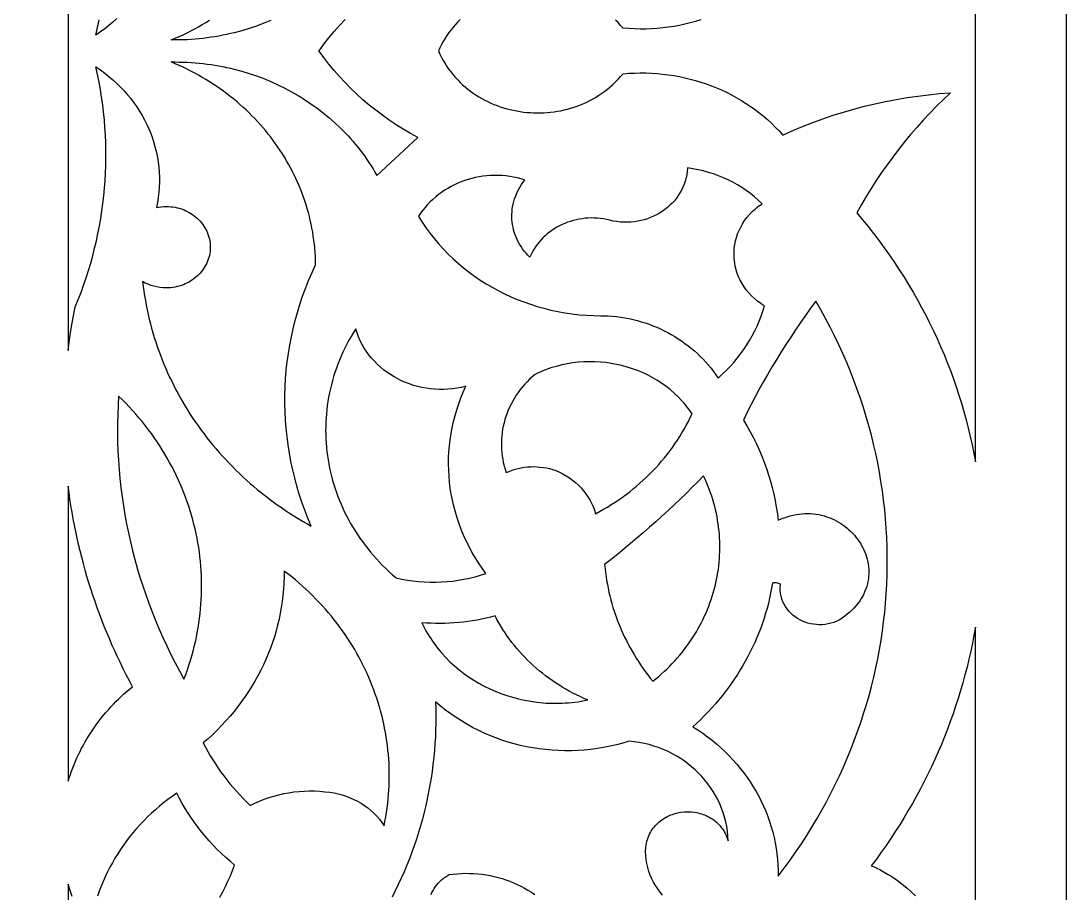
# Model space of a CAD drawing. Extents: x -1429 to -724, y 80 to 630.
# Drawn here: x -841.9 to -784.3, y 200.6 to 248.7 of the extents above; entities that cross this region are included whole.
import ezdxf

# ---------------------------------------------------------------- set-up
doc = ezdxf.new("R2010")
doc.units = 0
doc.layers.add('LAYER_1', color=18, linetype='CONTINUOUS')

msp = doc.modelspace()

# ---------------------------------------------------------------- linework, layer by layer
at = {"layer": 'LAYER_1'}
for points in [[(-784.299, 144.673), (-1369.299, 144.673), (-1369.299, 569.673), (-994.512, 569.673), (-784.299, 409.912)], [(-805.181, 240.385), (-805.207, 240.203), (-805.244, 240.024), (-805.292, 239.849), (-805.349, 239.679), (-805.417, 239.514), (-805.494, 239.354), (-805.581, 239.199), (-805.676, 239.05), (-805.779, 238.906), (-805.891, 238.768), (-806.01, 238.637), (-806.137, 238.512), (-806.271, 238.393), (-806.411, 238.282), (-806.558, 238.178), (-806.71, 238.081), (-806.868, 237.992), (-807.032, 237.911), (-807.199, 237.838), (-807.372, 237.774), (-807.548, 237.718), (-807.728, 237.671), (-807.912, 237.634), (-808.098, 237.606), (-808.287, 237.587), (-808.478, 237.579), (-808.671, 237.58), (-808.866, 237.592), (-809.062, 237.615), (-809.258, 237.648), (-809.455, 237.693), (-809.625, 237.732), (-809.796, 237.764), (-809.967, 237.788), (-810.138, 237.804), (-810.308, 237.813), (-810.477, 237.814), (-810.646, 237.809), (-810.813, 237.796), (-810.979, 237.776), (-811.143, 237.75), (-811.305, 237.716), (-811.466, 237.676), (-811.623, 237.629), (-811.778, 237.576), (-811.931, 237.517), (-812.08, 237.451), (-812.226, 237.38), (-812.368, 237.302), (-812.507, 237.219), (-812.641, 237.129), (-812.771, 237.034), (-812.897, 236.934), (-813.018, 236.828), (-813.134, 236.717), (-813.245, 236.6), (-813.35, 236.479), (-813.449, 236.352), (-813.543, 236.221), (-813.63, 236.084), (-813.711, 235.944), (-813.785, 235.798), (-813.852, 235.648), (-813.963, 235.759), (-814.067, 235.874), (-814.165, 235.992), (-814.256, 236.113), (-814.341, 236.237), (-814.419, 236.363), (-814.491, 236.492), (-814.556, 236.624), (-814.615, 236.757), (-814.667, 236.893), (-814.712, 237.03), (-814.751, 237.168), (-814.783, 237.308), (-814.809, 237.448), (-814.828, 237.59), (-814.84, 237.731), (-814.846, 237.874), (-814.845, 238.016), (-814.837, 238.159), (-814.823, 238.301), (-814.802, 238.442), (-814.774, 238.583), (-814.74, 238.723), (-814.698, 238.862), (-814.65, 239), (-814.595, 239.136), (-814.533, 239.27), (-814.465, 239.402), (-814.39, 239.532), (-814.307, 239.66), (-814.218, 239.785), (-814.123, 239.907), (-814.332, 239.969), (-814.542, 240.022), (-814.753, 240.066), (-814.965, 240.102), (-815.177, 240.129), (-815.388, 240.147), (-815.6, 240.156), (-815.811, 240.157), (-816.021, 240.15), (-816.23, 240.135), (-816.438, 240.111), (-816.644, 240.079), (-816.848, 240.04), (-817.05, 239.992), (-817.249, 239.937), (-817.446, 239.874), (-817.639, 239.803), (-817.83, 239.725), (-818.016, 239.64), (-818.199, 239.547), (-818.378, 239.447), (-818.552, 239.34), (-818.721, 239.226), (-818.885, 239.105), (-819.045, 238.977), (-819.198, 238.842), (-819.346, 238.701), (-819.488, 238.553), (-819.623, 238.399), (-819.752, 238.239), (-819.874, 238.072), (-819.988, 237.899), (-819.786, 237.576), (-819.573, 237.262), (-819.349, 236.956), (-819.114, 236.658), (-818.87, 236.369), (-818.615, 236.089), (-818.352, 235.818), (-818.078, 235.557), (-817.796, 235.304), (-817.506, 235.061), (-817.207, 234.827), (-816.9, 234.604), (-816.585, 234.39), (-816.263, 234.187), (-815.934, 233.993), (-815.598, 233.81), (-815.255, 233.638), (-814.907, 233.476), (-814.552, 233.326), (-814.192, 233.186), (-813.826, 233.057), (-813.456, 232.94), (-813.08, 232.835), (-812.701, 232.741), (-812.317, 232.659), (-811.93, 232.589), (-811.539, 232.531), (-811.144, 232.485), (-810.747, 232.452), (-810.348, 232.432), (-809.946, 232.424), (-809.542, 232.43), (-809.308, 232.41), (-809.075, 232.384), (-808.844, 232.352), (-808.615, 232.314), (-808.388, 232.269), (-808.163, 232.218), (-807.941, 232.161), (-807.72, 232.099), (-807.502, 232.03), (-807.287, 231.955), (-807.075, 231.875), (-806.865, 231.789), (-806.658, 231.698), (-806.455, 231.6), (-806.254, 231.498), (-806.058, 231.39), (-805.864, 231.277), (-805.675, 231.158), (-805.489, 231.035), (-805.307, 230.906), (-805.129, 230.772), (-804.955, 230.634), (-804.786, 230.49), (-804.621, 230.342), (-804.461, 230.189), (-804.305, 230.032), (-804.154, 229.869), (-804.008, 229.703), (-803.867, 229.532), (-803.732, 229.356), (-803.602, 229.177), (-803.477, 228.993), (-803.249, 229.198), (-803.029, 229.411), (-802.818, 229.63), (-802.616, 229.855), (-802.422, 230.087), (-802.238, 230.324), (-802.063, 230.567), (-801.897, 230.816), (-801.74, 231.069), (-801.593, 231.328), (-801.456, 231.591), (-801.329, 231.859), (-801.212, 232.131), (-801.106, 232.407), (-801.009, 232.687), (-800.924, 232.97), (-801.024, 233.033), (-801.122, 233.097), (-801.307, 233.234), (-801.481, 233.378), (-801.642, 233.53), (-801.79, 233.689), (-801.926, 233.855), (-802.05, 234.027), (-802.161, 234.204), (-802.26, 234.387), (-802.346, 234.573), (-802.42, 234.763), (-802.481, 234.956), (-802.53, 235.152), (-802.566, 235.35), (-802.589, 235.549), (-802.6, 235.749), (-802.599, 235.95), (-802.585, 236.15), (-802.558, 236.349), (-802.518, 236.546), (-802.466, 236.742), (-802.401, 236.935), (-802.324, 237.124), (-802.234, 237.31), (-802.131, 237.492), (-802.016, 237.668), (-801.887, 237.84), (-801.746, 238.005), (-801.593, 238.163), (-801.426, 238.314), (-801.338, 238.387), (-801.247, 238.457), (-801.153, 238.526), (-801.055, 238.592), (-801.262, 238.79), (-801.477, 238.979), (-801.701, 239.159), (-801.932, 239.329), (-802.17, 239.489), (-802.415, 239.64), (-802.667, 239.781), (-802.925, 239.912), (-803.188, 240.032), (-803.458, 240.142), (-803.732, 240.241), (-804.011, 240.33), (-804.294, 240.407), (-804.582, 240.474), (-804.873, 240.528), (-805.167, 240.572)], [(-798.379, 232.836), (-798.661, 232.445), (-798.939, 232.051), (-799.211, 231.653), (-799.479, 231.253), (-799.741, 230.85), (-799.998, 230.445), (-800.25, 230.036), (-800.497, 229.625), (-800.739, 229.212), (-800.975, 228.795), (-801.207, 228.376), (-801.433, 227.955), (-801.653, 227.531), (-801.869, 227.105), (-802.079, 226.676), (-801.887, 226.356), (-801.705, 226.031), (-801.532, 225.703), (-801.369, 225.37), (-801.215, 225.034), (-801.071, 224.695), (-800.937, 224.352), (-800.812, 224.007), (-800.697, 223.658), (-800.591, 223.307), (-800.496, 222.954), (-800.41, 222.598), (-800.335, 222.239), (-800.27, 221.879), (-800.214, 221.517), (-800.169, 221.154), (-800.002, 221.228), (-799.835, 221.293), (-799.669, 221.35), (-799.504, 221.398), (-799.34, 221.439), (-799.177, 221.471), (-799.015, 221.496), (-798.855, 221.513), (-798.697, 221.522), (-798.54, 221.525), (-798.385, 221.52), (-798.232, 221.508), (-798.081, 221.49), (-797.932, 221.465), (-797.786, 221.434), (-797.642, 221.397), (-797.501, 221.353), (-797.362, 221.304), (-797.227, 221.25), (-797.095, 221.19), (-796.966, 221.124), (-796.84, 221.054), (-796.717, 220.979), (-796.599, 220.899), (-796.484, 220.815), (-796.373, 220.726), (-796.265, 220.633), (-796.163, 220.537), (-796.064, 220.436), (-795.97, 220.332), (-795.88, 220.225), (-795.795, 220.114), (-795.715, 220.001), (-795.639, 219.884), (-795.569, 219.765), (-795.504, 219.643), (-795.445, 219.519), (-795.391, 219.393), (-795.342, 219.265), (-795.299, 219.136), (-795.263, 219.004), (-795.232, 218.872), (-795.207, 218.738), (-795.189, 218.603), (-795.177, 218.468), (-795.172, 218.331), (-795.173, 218.195), (-795.182, 218.058), (-795.197, 217.921), (-795.22, 217.784), (-795.249, 217.647), (-795.286, 217.511), (-795.331, 217.375), (-795.383, 217.24), (-795.443, 217.107), (-795.511, 216.974), (-795.587, 216.843), (-795.671, 216.713), (-795.764, 216.585), (-795.865, 216.46), (-795.975, 216.336), (-796.093, 216.214), (-796.22, 216.095), (-796.357, 215.979), (-796.496, 215.861), (-796.641, 215.757), (-796.79, 215.667), (-796.943, 215.591), (-797.099, 215.527), (-797.257, 215.476), (-797.418, 215.438), (-797.579, 215.411), (-797.741, 215.397), (-797.903, 215.394), (-798.064, 215.402), (-798.224, 215.421), (-798.381, 215.451), (-798.535, 215.491), (-798.685, 215.541), (-798.832, 215.601), (-798.973, 215.671), (-799.109, 215.749), (-799.238, 215.836), (-799.361, 215.932), (-799.475, 216.036), (-799.582, 216.147), (-799.679, 216.267), (-799.767, 216.393), (-799.844, 216.527), (-799.91, 216.667), (-799.965, 216.813), (-800.007, 216.966), (-800.036, 217.124), (-800.051, 217.288), (-800.052, 217.457), (-800.047, 217.544), (-800.038, 217.631), (-800.089, 217.655), (-800.142, 217.674), (-800.196, 217.689), (-800.252, 217.699), (-800.308, 217.705), (-800.365, 217.706), (-800.422, 217.702), (-800.479, 217.694), (-800.527, 217.412), (-800.582, 217.132), (-800.643, 216.853), (-800.709, 216.576), (-800.782, 216.3), (-800.861, 216.027), (-800.946, 215.755), (-801.037, 215.485), (-801.133, 215.217), (-801.236, 214.951), (-801.344, 214.687), (-801.458, 214.425), (-801.578, 214.166), (-801.703, 213.909), (-801.834, 213.654), (-801.97, 213.402), (-802.112, 213.153), (-802.259, 212.906), (-802.412, 212.662), (-802.57, 212.421), (-802.734, 212.182), (-802.903, 211.947), (-803.077, 211.715), (-803.256, 211.486), (-803.441, 211.26), (-803.63, 211.038), (-803.825, 210.819), (-804.024, 210.603), (-804.229, 210.391), (-804.439, 210.183), (-804.653, 209.978), (-804.873, 209.777), (-804.597, 209.601), (-804.329, 209.418), (-804.068, 209.228), (-803.815, 209.031), (-803.569, 208.828), (-803.33, 208.618), (-803.099, 208.402), (-802.876, 208.18), (-802.662, 207.952), (-802.455, 207.718), (-802.256, 207.479), (-802.065, 207.235), (-801.883, 206.985), (-801.71, 206.731), (-801.545, 206.472), (-801.389, 206.209), (-801.241, 205.941), (-801.103, 205.669), (-800.973, 205.393), (-800.853, 205.114), (-800.742, 204.831), (-800.64, 204.545), (-800.548, 204.255), (-800.465, 203.963), (-800.393, 203.668), (-800.33, 203.37), (-800.277, 203.07), (-800.233, 202.768), (-800.201, 202.464), (-800.178, 202.158), (-800.166, 201.85), (-800.164, 201.541), (-799.832, 201.98), (-799.509, 202.424), (-799.195, 202.872), (-798.891, 203.324), (-798.596, 203.78), (-798.311, 204.239), (-798.035, 204.702), (-797.768, 205.169), (-797.511, 205.639), (-797.263, 206.112), (-797.025, 206.588), (-796.796, 207.068), (-796.576, 207.55), (-796.366, 208.035), (-796.166, 208.523), (-795.975, 209.013), (-795.793, 209.506), (-795.621, 210.001), (-795.458, 210.498), (-795.305, 210.998), (-795.162, 211.499), (-795.028, 212.002), (-794.903, 212.507), (-794.788, 213.014), (-794.682, 213.522), (-794.586, 214.031), (-794.5, 214.542), (-794.423, 215.053), (-794.356, 215.566), (-794.298, 216.08), (-794.25, 216.594), (-794.212, 217.109), (-794.183, 217.625), (-794.163, 218.141), (-794.154, 218.657), (-794.154, 219.174), (-794.163, 219.69), (-794.183, 220.207), (-794.211, 220.723), (-794.25, 221.239), (-794.298, 221.754), (-794.356, 222.27), (-794.423, 222.784), (-794.501, 223.298), (-794.588, 223.81), (-794.684, 224.322), (-794.791, 224.833), (-794.907, 225.342), (-795.032, 225.85), (-795.168, 226.356), (-795.313, 226.861), (-795.468, 227.365), (-795.633, 227.866), (-795.807, 228.365), (-795.992, 228.863), (-796.186, 229.358), (-796.389, 229.85), (-796.603, 230.341), (-796.827, 230.828), (-797.06, 231.314), (-797.303, 231.796), (-797.556, 232.275), (-797.819, 232.752), (-798.091, 233.225)], [(-823.583, 231.501), (-823.709, 231.288), (-823.83, 231.073), (-823.945, 230.857), (-824.055, 230.639), (-824.159, 230.42), (-824.257, 230.2), (-824.351, 229.978), (-824.438, 229.755), (-824.52, 229.531), (-824.597, 229.306), (-824.669, 229.08), (-824.735, 228.854), (-824.795, 228.626), (-824.85, 228.398), (-824.9, 228.169), (-824.945, 227.939), (-824.984, 227.709), (-825.018, 227.479), (-825.046, 227.248), (-825.069, 227.017), (-825.087, 226.786), (-825.1, 226.555), (-825.107, 226.324), (-825.109, 226.093), (-825.106, 225.862), (-825.097, 225.631), (-825.084, 225.401), (-825.065, 225.171), (-825.041, 224.941), (-825.011, 224.713), (-824.977, 224.484), (-824.938, 224.257), (-824.893, 224.03), (-824.843, 223.804), (-824.788, 223.579), (-824.728, 223.355), (-824.663, 223.132), (-824.593, 222.91), (-824.517, 222.69), (-824.437, 222.471), (-824.352, 222.253), (-824.261, 222.037), (-824.166, 221.823), (-824.066, 221.61), (-823.96, 221.399), (-823.85, 221.189), (-823.734, 220.982), (-823.614, 220.776), (-823.489, 220.573), (-823.359, 220.372), (-823.224, 220.173), (-823.084, 219.976), (-822.939, 219.782), (-822.789, 219.59), (-822.635, 219.4), (-822.475, 219.213), (-822.311, 219.029), (-822.142, 218.848), (-821.968, 218.669), (-821.789, 218.494), (-821.606, 218.321), (-821.418, 218.152), (-821.225, 217.986), (-820.917, 217.917), (-820.607, 217.86), (-820.296, 217.815), (-819.984, 217.78), (-819.671, 217.756), (-819.358, 217.744), (-819.044, 217.743), (-818.731, 217.753), (-818.418, 217.773), (-818.107, 217.805), (-817.797, 217.848), (-817.488, 217.902), (-817.182, 217.967), (-816.878, 218.043), (-816.576, 218.13), (-816.278, 218.228), (-816.486, 218.515), (-816.683, 218.806), (-816.869, 219.102), (-817.044, 219.402), (-817.208, 219.707), (-817.361, 220.015), (-817.503, 220.326), (-817.634, 220.641), (-817.754, 220.96), (-817.863, 221.28), (-817.96, 221.604), (-818.046, 221.93), (-818.121, 222.258), (-818.185, 222.587), (-818.238, 222.918), (-818.279, 223.251), (-818.309, 223.584), (-818.327, 223.918), (-818.335, 224.253), (-818.33, 224.588), (-818.315, 224.923), (-818.287, 225.258), (-818.249, 225.592), (-818.199, 225.926), (-818.137, 226.259), (-818.064, 226.59), (-817.979, 226.92), (-817.882, 227.248), (-817.774, 227.574), (-817.654, 227.897), (-817.522, 228.219), (-817.379, 228.537), (-817.626, 228.478), (-817.873, 228.43), (-818.12, 228.395), (-818.367, 228.372), (-818.612, 228.361), (-818.856, 228.361), (-819.099, 228.372), (-819.339, 228.394), (-819.577, 228.428), (-819.812, 228.471), (-820.044, 228.526), (-820.272, 228.59), (-820.495, 228.665), (-820.715, 228.749), (-820.929, 228.843), (-821.139, 228.946), (-821.342, 229.059), (-821.54, 229.18), (-821.731, 229.311), (-821.915, 229.45), (-822.093, 229.597), (-822.262, 229.752), (-822.424, 229.916), (-822.577, 230.087), (-822.721, 230.266), (-822.856, 230.452), (-822.981, 230.645), (-823.097, 230.845), (-823.202, 231.052), (-823.296, 231.266), (-823.38, 231.486), (-823.451, 231.712)], [(-810.879, 229.882), (-811.184, 229.859), (-811.488, 229.824), (-811.792, 229.775), (-812.094, 229.712), (-812.395, 229.637), (-812.545, 229.593), (-812.693, 229.547), (-812.842, 229.497), (-812.989, 229.443), (-813.136, 229.386), (-813.281, 229.326), (-813.426, 229.262), (-813.57, 229.194), (-813.72, 229.064), (-813.865, 228.93), (-814.003, 228.792), (-814.135, 228.65), (-814.261, 228.505), (-814.381, 228.355), (-814.495, 228.203), (-814.602, 228.047), (-814.703, 227.888), (-814.798, 227.726), (-814.886, 227.561), (-814.968, 227.394), (-815.043, 227.225), (-815.111, 227.053), (-815.173, 226.879), (-815.229, 226.704), (-815.277, 226.526), (-815.319, 226.348), (-815.354, 226.168), (-815.382, 225.986), (-815.403, 225.804), (-815.417, 225.621), (-815.425, 225.437), (-815.425, 225.253), (-815.418, 225.068), (-815.403, 224.883), (-815.382, 224.699), (-815.353, 224.514), (-815.317, 224.33), (-815.273, 224.146), (-815.222, 223.963), (-815.164, 223.781), (-815.002, 223.851), (-814.838, 223.912), (-814.671, 223.965), (-814.501, 224.01), (-814.33, 224.046), (-814.158, 224.074), (-813.984, 224.094), (-813.809, 224.106), (-813.634, 224.109), (-813.459, 224.104), (-813.285, 224.09), (-813.111, 224.068), (-812.937, 224.038), (-812.766, 223.999), (-812.596, 223.952), (-812.428, 223.896), (-812.227, 223.809), (-812.033, 223.711), (-811.846, 223.604), (-811.666, 223.488), (-811.495, 223.363), (-811.332, 223.23), (-811.177, 223.089), (-811.032, 222.94), (-810.895, 222.783), (-810.769, 222.62), (-810.652, 222.45), (-810.546, 222.274), (-810.45, 222.092), (-810.366, 221.905), (-810.293, 221.712), (-810.231, 221.515), (-810.01, 221.635), (-809.791, 221.758), (-809.576, 221.885), (-809.364, 222.017), (-809.155, 222.152), (-808.949, 222.29), (-808.747, 222.433), (-808.548, 222.579), (-808.352, 222.728), (-808.16, 222.881), (-807.971, 223.038), (-807.786, 223.198), (-807.604, 223.361), (-807.426, 223.528), (-807.252, 223.697), (-807.081, 223.87), (-806.915, 224.047), (-806.752, 224.226), (-806.593, 224.408), (-806.438, 224.593), (-806.287, 224.781), (-806.14, 224.972), (-805.997, 225.166), (-805.859, 225.363), (-805.725, 225.562), (-805.594, 225.764), (-805.469, 225.968), (-805.347, 226.175), (-805.231, 226.385), (-805.118, 226.597), (-805.01, 226.811), (-804.907, 227.028), (-804.994, 227.153), (-805.084, 227.276), (-805.177, 227.396), (-805.272, 227.514), (-805.37, 227.628), (-805.471, 227.741), (-805.679, 227.957), (-805.897, 228.163), (-806.124, 228.358), (-806.359, 228.541), (-806.603, 228.714), (-806.853, 228.875), (-807.111, 229.025), (-807.376, 229.163), (-807.646, 229.29), (-807.922, 229.405), (-808.203, 229.508), (-808.488, 229.599), (-808.778, 229.678), (-809.071, 229.745), (-809.368, 229.8), (-809.667, 229.842), (-809.968, 229.871), (-810.271, 229.887), (-810.575, 229.891)], [(-836.552, 227.493), (-836.571, 226.987), (-836.581, 226.48), (-836.582, 225.974), (-836.573, 225.469), (-836.555, 224.964), (-836.528, 224.46), (-836.491, 223.957), (-836.445, 223.455), (-836.391, 222.953), (-836.327, 222.453), (-836.254, 221.954), (-836.172, 221.457), (-836.081, 220.961), (-835.98, 220.466), (-835.871, 219.973), (-835.753, 219.482), (-835.626, 218.993), (-835.49, 218.506), (-835.345, 218.02), (-835.191, 217.537), (-835.028, 217.057), (-834.857, 216.578), (-834.677, 216.103), (-834.487, 215.629), (-834.29, 215.159), (-834.083, 214.691), (-833.868, 214.226), (-833.644, 213.765), (-833.411, 213.306), (-833.17, 212.851), (-832.92, 212.399), (-832.823, 212.653), (-832.731, 212.908), (-832.645, 213.163), (-832.563, 213.42), (-832.487, 213.677), (-832.416, 213.935), (-832.35, 214.193), (-832.289, 214.452), (-832.233, 214.712), (-832.182, 214.972), (-832.136, 215.232), (-832.095, 215.492), (-832.059, 215.753), (-832.028, 216.014), (-832.002, 216.275), (-831.98, 216.536), (-831.964, 216.797), (-831.953, 217.058), (-831.947, 217.319), (-831.945, 217.58), (-831.949, 217.84), (-831.957, 218.101), (-831.97, 218.361), (-831.988, 218.62), (-832.011, 218.879), (-832.039, 219.138), (-832.071, 219.396), (-832.108, 219.653), (-832.15, 219.91), (-832.197, 220.165), (-832.249, 220.42), (-832.305, 220.675), (-832.366, 220.928), (-832.432, 221.18), (-832.502, 221.431), (-832.577, 221.681), (-832.657, 221.93), (-832.741, 222.178), (-832.83, 222.425), (-832.924, 222.67), (-833.022, 222.913), (-833.125, 223.156), (-833.232, 223.396), (-833.344, 223.636), (-833.461, 223.873), (-833.582, 224.109), (-833.708, 224.343), (-833.838, 224.576), (-833.972, 224.806), (-834.112, 225.035), (-834.255, 225.261), (-834.403, 225.486), (-834.556, 225.708), (-834.713, 225.928), (-834.874, 226.146), (-835.04, 226.362), (-835.21, 226.576), (-835.385, 226.787), (-835.564, 226.995), (-835.747, 227.201), (-835.935, 227.405), (-836.127, 227.606), (-836.323, 227.804), (-836.524, 228)], [(-804.601, 223.28), (-804.923, 222.957), (-805.248, 222.636), (-805.576, 222.318), (-805.907, 222.003), (-806.24, 221.69), (-806.577, 221.38), (-806.916, 221.072), (-807.259, 220.767), (-807.604, 220.465), (-807.951, 220.166), (-808.302, 219.869), (-808.655, 219.575), (-809.011, 219.284), (-809.37, 218.995), (-809.732, 218.71), (-809.71, 218.491), (-809.685, 218.274), (-809.656, 218.057), (-809.622, 217.841), (-809.584, 217.625), (-809.542, 217.411), (-809.496, 217.197), (-809.446, 216.985), (-809.392, 216.773), (-809.334, 216.562), (-809.272, 216.353), (-809.206, 216.144), (-809.136, 215.937), (-809.062, 215.731), (-808.984, 215.526), (-808.902, 215.323), (-808.816, 215.12), (-808.726, 214.92), (-808.633, 214.72), (-808.536, 214.523), (-808.435, 214.327), (-808.33, 214.132), (-808.221, 213.939), (-808.109, 213.748), (-807.993, 213.559), (-807.873, 213.371), (-807.749, 213.185), (-807.622, 213.001), (-807.491, 212.819), (-807.357, 212.639), (-807.219, 212.461), (-807.077, 212.285), (-806.913, 212.418), (-806.752, 212.552), (-806.595, 212.689), (-806.442, 212.829), (-806.292, 212.971), (-806.145, 213.116), (-806.003, 213.263), (-805.864, 213.412), (-805.728, 213.563), (-805.596, 213.716), (-805.468, 213.872), (-805.344, 214.029), (-805.223, 214.189), (-805.106, 214.35), (-804.992, 214.514), (-804.883, 214.679), (-804.777, 214.845), (-804.674, 215.014), (-804.576, 215.184), (-804.481, 215.356), (-804.391, 215.529), (-804.304, 215.704), (-804.22, 215.88), (-804.141, 216.057), (-804.066, 216.236), (-803.994, 216.416), (-803.926, 216.597), (-803.863, 216.779), (-803.803, 216.963), (-803.747, 217.147), (-803.695, 217.332), (-803.647, 217.518), (-803.603, 217.705), (-803.562, 217.893), (-803.526, 218.082), (-803.494, 218.271), (-803.466, 218.461), (-803.442, 218.651), (-803.422, 218.842), (-803.406, 219.033), (-803.394, 219.225), (-803.387, 219.417), (-803.383, 219.609), (-803.384, 219.801), (-803.388, 219.994), (-803.397, 220.186), (-803.41, 220.379), (-803.427, 220.572), (-803.449, 220.765), (-803.474, 220.957), (-803.504, 221.149), (-803.538, 221.341), (-803.576, 221.533), (-803.619, 221.724), (-803.665, 221.915), (-803.717, 222.106), (-803.772, 222.296), (-803.832, 222.485), (-803.896, 222.674), (-803.964, 222.862), (-804.037, 223.049), (-804.114, 223.236), (-804.196, 223.421), (-804.282, 223.606)], [(-839.299, 206.777), (-839.241, 206.964), (-839.18, 207.15), (-839.114, 207.335), (-839.046, 207.519), (-838.973, 207.701), (-838.897, 207.882), (-838.818, 208.062), (-838.735, 208.24), (-838.648, 208.417), (-838.559, 208.592), (-838.465, 208.766), (-838.368, 208.938), (-838.268, 209.109), (-838.165, 209.278), (-838.058, 209.445), (-837.948, 209.611), (-837.834, 209.774), (-837.717, 209.936), (-837.597, 210.096), (-837.474, 210.254), (-837.348, 210.41), (-837.218, 210.564), (-837.085, 210.715), (-836.95, 210.865), (-836.811, 211.013), (-836.668, 211.158), (-836.523, 211.301), (-836.375, 211.442), (-836.224, 211.581), (-836.07, 211.717), (-835.913, 211.851), (-835.753, 211.982), (-835.926, 212.308), (-836.096, 212.636), (-836.262, 212.965), (-836.424, 213.295), (-836.582, 213.627), (-836.736, 213.961), (-836.886, 214.296), (-837.032, 214.632), (-837.174, 214.97), (-837.312, 215.309), (-837.445, 215.649), (-837.575, 215.991), (-837.701, 216.333), (-837.822, 216.677), (-837.939, 217.022), (-838.053, 217.368), (-838.162, 217.715), (-838.267, 218.064), (-838.368, 218.413), (-838.465, 218.763), (-838.557, 219.115), (-838.646, 219.467), (-838.73, 219.82), (-838.81, 220.174), (-838.886, 220.529), (-838.958, 220.884), (-839.025, 221.241), (-839.088, 221.598), (-839.147, 221.956), (-839.202, 222.314), (-839.253, 222.673), (-839.299, 223.033)], [(-827.397, 218.02), (-827.409, 217.684), (-827.431, 217.35), (-827.462, 217.017), (-827.503, 216.686), (-827.553, 216.356), (-827.612, 216.028), (-827.68, 215.702), (-827.757, 215.378), (-827.843, 215.057), (-827.938, 214.738), (-828.042, 214.422), (-828.154, 214.108), (-828.275, 213.797), (-828.405, 213.49), (-828.544, 213.185), (-828.69, 212.885), (-828.846, 212.587), (-829.009, 212.294), (-829.181, 212.004), (-829.361, 211.718), (-829.549, 211.436), (-829.745, 211.159), (-829.949, 210.886), (-830.161, 210.618), (-830.38, 210.354), (-830.608, 210.096), (-830.843, 209.842), (-831.085, 209.594), (-831.335, 209.351), (-831.593, 209.114), (-831.858, 208.883), (-831.734, 208.645), (-831.604, 208.411), (-831.469, 208.179), (-831.329, 207.949), (-831.184, 207.723), (-831.034, 207.499), (-830.879, 207.279), (-830.719, 207.061), (-830.554, 206.847), (-830.384, 206.636), (-830.21, 206.428), (-830.03, 206.224), (-829.846, 206.023), (-829.658, 205.825), (-829.465, 205.631), (-829.267, 205.441), (-829.014, 205.564), (-828.757, 205.677), (-828.495, 205.78), (-828.23, 205.872), (-827.961, 205.954), (-827.689, 206.026), (-827.414, 206.088), (-827.137, 206.139), (-826.858, 206.179), (-826.577, 206.209), (-826.295, 206.228), (-826.012, 206.236), (-825.728, 206.234), (-825.445, 206.221), (-825.161, 206.197), (-824.877, 206.161), (-824.645, 206.125), (-824.416, 206.077), (-824.191, 206.018), (-823.972, 205.947), (-823.758, 205.865), (-823.55, 205.772), (-823.348, 205.668), (-823.152, 205.555), (-822.964, 205.431), (-822.784, 205.298), (-822.612, 205.156), (-822.448, 205.004), (-822.293, 204.844), (-822.148, 204.675), (-822.013, 204.498), (-821.889, 204.313), (-821.839, 204.56), (-821.795, 204.806), (-821.755, 205.053), (-821.719, 205.3), (-821.689, 205.547), (-821.663, 205.794), (-821.641, 206.041), (-821.624, 206.287), (-821.612, 206.534), (-821.604, 206.78), (-821.601, 207.026), (-821.602, 207.271), (-821.608, 207.517), (-821.618, 207.761), (-821.632, 208.006), (-821.652, 208.249), (-821.675, 208.492), (-821.703, 208.735), (-821.735, 208.977), (-821.772, 209.218), (-821.812, 209.458), (-821.858, 209.697), (-821.907, 209.936), (-821.961, 210.174), (-822.019, 210.41), (-822.081, 210.646), (-822.148, 210.88), (-822.218, 211.114), (-822.293, 211.346), (-822.372, 211.577), (-822.455, 211.807), (-822.542, 212.035), (-822.634, 212.262), (-822.729, 212.488), (-822.829, 212.712), (-822.932, 212.935), (-823.04, 213.156), (-823.151, 213.376), (-823.267, 213.593), (-823.386, 213.81), (-823.51, 214.024), (-823.637, 214.237), (-823.768, 214.447), (-823.904, 214.656), (-824.043, 214.863), (-824.186, 215.068), (-824.332, 215.271), (-824.483, 215.471), (-824.637, 215.67), (-824.795, 215.866), (-824.957, 216.06), (-825.123, 216.252), (-825.292, 216.442), (-825.465, 216.629), (-825.642, 216.813), (-825.822, 216.995), (-826.006, 217.175), (-826.194, 217.352), (-826.385, 217.526), (-826.58, 217.698), (-826.778, 217.867), (-826.98, 218.033), (-827.185, 218.196), (-827.394, 218.357)], [(-816.015, 215.817), (-816.263, 215.758), (-816.512, 215.705), (-816.762, 215.657), (-817.014, 215.614), (-817.266, 215.577), (-817.519, 215.545), (-817.773, 215.519), (-818.027, 215.498), (-818.282, 215.483), (-818.538, 215.473), (-818.793, 215.469), (-819.049, 215.471), (-819.305, 215.477), (-819.56, 215.49), (-819.816, 215.508), (-819.742, 215.357), (-819.664, 215.207), (-819.583, 215.06), (-819.498, 214.915), (-819.411, 214.773), (-819.32, 214.633), (-819.227, 214.495), (-819.131, 214.359), (-819.031, 214.226), (-818.929, 214.095), (-818.824, 213.966), (-818.716, 213.84), (-818.493, 213.595), (-818.259, 213.36), (-818.015, 213.136), (-817.762, 212.922), (-817.5, 212.718), (-817.229, 212.525), (-816.95, 212.344), (-816.664, 212.173), (-816.369, 212.014), (-816.069, 211.867), (-815.761, 211.731), (-815.448, 211.607), (-815.129, 211.496), (-814.804, 211.397), (-814.475, 211.311), (-814.142, 211.237), (-813.805, 211.176), (-813.464, 211.129), (-813.121, 211.095), (-812.948, 211.083), (-812.775, 211.075), (-812.601, 211.07), (-812.426, 211.068), (-812.251, 211.07), (-812.076, 211.076), (-811.901, 211.085), (-811.725, 211.098), (-811.549, 211.114), (-811.373, 211.134), (-811.196, 211.157), (-811.02, 211.185), (-810.844, 211.215), (-810.667, 211.25), (-810.876, 211.34), (-811.082, 211.434), (-811.286, 211.532), (-811.487, 211.634), (-811.685, 211.74), (-811.88, 211.85), (-812.072, 211.963), (-812.262, 212.081), (-812.448, 212.202), (-812.631, 212.326), (-812.812, 212.455), (-812.989, 212.586), (-813.162, 212.722), (-813.333, 212.86), (-813.5, 213.002), (-813.663, 213.148), (-813.824, 213.296), (-813.98, 213.448), (-814.133, 213.603), (-814.283, 213.761), (-814.428, 213.923), (-814.57, 214.087), (-814.708, 214.254), (-814.842, 214.424), (-814.972, 214.597), (-815.099, 214.772), (-815.221, 214.951), (-815.339, 215.132), (-815.452, 215.315), (-815.562, 215.502), (-815.667, 215.69), (-815.768, 215.882)]]:
    msp.add_lwpolyline(points, close=True, dxfattribs=at)
for points in [[(-817.696, 248.75), (-817.828, 248.617), (-817.956, 248.479), (-818.08, 248.336), (-818.199, 248.188), (-818.314, 248.035), (-818.423, 247.878), (-818.528, 247.716), (-818.627, 247.549), (-818.721, 247.377), (-818.809, 247.201), (-818.891, 247.019), (-818.809, 246.836), (-818.721, 246.66), (-818.627, 246.488), (-818.528, 246.321), (-818.423, 246.159), (-818.314, 246.002), (-818.199, 245.849), (-818.08, 245.701), (-817.956, 245.558), (-817.828, 245.42), (-817.696, 245.287), (-817.559, 245.159), (-817.419, 245.036), (-817.274, 244.917), (-817.127, 244.804), (-816.975, 244.695), (-816.82, 244.592), (-816.662, 244.493), (-816.502, 244.4), (-816.338, 244.312), (-816.171, 244.228), (-816.002, 244.15), (-815.831, 244.077), (-815.658, 244.009), (-815.482, 243.947), (-815.304, 243.889), (-815.125, 243.837), (-814.944, 243.79), (-814.762, 243.748), (-814.579, 243.712), (-814.394, 243.681), (-814.209, 243.655), (-814.022, 243.634), (-813.835, 243.619), (-813.648, 243.609), (-813.46, 243.605), (-813.272, 243.606), (-813.084, 243.613), (-812.897, 243.625), (-812.709, 243.642), (-812.522, 243.665), (-812.336, 243.693), (-812.15, 243.728), (-811.966, 243.767), (-811.782, 243.812), (-811.6, 243.863), (-811.42, 243.92), (-811.24, 243.982), (-811.063, 244.05), (-810.888, 244.123), (-810.714, 244.202), (-810.543, 244.287), (-810.374, 244.378), (-810.208, 244.474), (-810.044, 244.577), (-809.884, 244.685), (-809.726, 244.799), (-809.571, 244.918), (-809.42, 245.044), (-809.272, 245.176), (-809.128, 245.313), (-808.988, 245.457), (-808.852, 245.606), (-808.72, 245.762), (-808.404, 245.787), (-808.089, 245.803), (-807.775, 245.81), (-807.462, 245.808), (-807.15, 245.797), (-806.84, 245.777), (-806.53, 245.748), (-806.223, 245.71), (-805.918, 245.664), (-805.614, 245.609), (-805.314, 245.546), (-805.015, 245.474), (-804.72, 245.393), (-804.427, 245.305), (-804.138, 245.208), (-803.852, 245.103), (-803.57, 244.99), (-803.292, 244.869), (-803.017, 244.741), (-802.747, 244.604), (-802.482, 244.46), (-802.221, 244.308), (-801.965, 244.148), (-801.714, 243.981), (-801.468, 243.807), (-801.228, 243.625), (-800.993, 243.436), (-800.764, 243.24), (-800.542, 243.037), (-800.326, 242.827), (-800.116, 242.609), (-799.913, 242.385), (-799.369, 242.628), (-798.82, 242.859), (-798.265, 243.077), (-797.705, 243.282), (-797.14, 243.473), (-796.57, 243.652), (-795.996, 243.818), (-795.417, 243.971), (-794.835, 244.11), (-794.249, 244.237), (-793.659, 244.35), (-793.067, 244.449), (-792.472, 244.535), (-791.874, 244.608), (-791.274, 244.667), (-790.671, 244.712), (-791.058, 244.344), (-791.437, 243.97), (-791.808, 243.589), (-792.17, 243.202), (-792.524, 242.808), (-792.87, 242.409), (-793.207, 242.003), (-793.535, 241.591), (-793.854, 241.174), (-794.165, 240.75), (-794.467, 240.322), (-794.759, 239.887), (-795.043, 239.448), (-795.317, 239.003), (-795.582, 238.553), (-795.838, 238.098), (-795.52, 237.72), (-795.209, 237.338), (-794.905, 236.951), (-794.608, 236.561), (-794.318, 236.167), (-794.036, 235.77), (-793.76, 235.368), (-793.492, 234.963), (-793.231, 234.554), (-792.977, 234.142), (-792.731, 233.727), (-792.492, 233.308), (-792.26, 232.886), (-792.036, 232.461), (-791.819, 232.033), (-791.61, 231.602), (-791.408, 231.168), (-791.213, 230.731), (-791.026, 230.292), (-790.847, 229.85), (-790.675, 229.405), (-790.511, 228.958), (-790.355, 228.509), (-790.206, 228.058), (-790.066, 227.604), (-789.933, 227.148), (-789.807, 226.69), (-789.69, 226.23), (-789.58, 225.769), (-789.479, 225.305), (-789.385, 224.84), (-789.299, 224.374), (-789.299, 247.019), (-789.299, 269.663)], [(-839.299, 263.521), (-839.299, 230.517), (-839.22, 231.12), (-839.128, 231.723), (-839.023, 232.323), (-838.907, 232.923), (-838.746, 233.319), (-838.593, 233.716), (-838.448, 234.116), (-838.311, 234.518), (-838.182, 234.922), (-838.061, 235.327), (-837.949, 235.734), (-837.844, 236.143), (-837.747, 236.552), (-837.658, 236.964), (-837.578, 237.376), (-837.505, 237.79), (-837.441, 238.204), (-837.385, 238.619), (-837.337, 239.036), (-837.297, 239.453), (-837.265, 239.87), (-837.241, 240.288), (-837.226, 240.707), (-837.219, 241.125), (-837.22, 241.544), (-837.229, 241.963), (-837.246, 242.383), (-837.272, 242.802), (-837.306, 243.22), (-837.348, 243.639), (-837.398, 244.057), (-837.457, 244.475), (-837.524, 244.892), (-837.599, 245.308), (-837.682, 245.724), (-837.774, 246.138), (-837.527, 245.971), (-837.288, 245.797), (-837.058, 245.615), (-836.835, 245.427), (-836.621, 245.232), (-836.416, 245.031), (-836.219, 244.823), (-836.031, 244.61), (-835.852, 244.391), (-835.682, 244.167), (-835.521, 243.938), (-835.369, 243.704), (-835.227, 243.465), (-835.094, 243.222), (-834.97, 242.975), (-834.856, 242.725), (-834.752, 242.47), (-834.658, 242.212), (-834.574, 241.951), (-834.5, 241.688), (-834.435, 241.422), (-834.382, 241.153), (-834.338, 240.882), (-834.305, 240.61), (-834.283, 240.336), (-834.272, 240.06), (-834.271, 239.784), (-834.281, 239.507), (-834.302, 239.229), (-834.335, 238.951), (-834.378, 238.673), (-834.433, 238.394), (-834.304, 238.418), (-834.171, 238.436), (-834.036, 238.446), (-833.899, 238.45), (-833.773, 238.447), (-833.65, 238.438), (-833.528, 238.424), (-833.408, 238.404), (-833.291, 238.379), (-833.175, 238.349), (-833.062, 238.313), (-832.952, 238.273), (-832.844, 238.228), (-832.739, 238.179), (-832.637, 238.125), (-832.539, 238.066), (-832.443, 238.004), (-832.351, 237.937), (-832.263, 237.867), (-832.179, 237.792), (-832.098, 237.714), (-832.022, 237.633), (-831.949, 237.548), (-831.882, 237.46), (-831.818, 237.369), (-831.76, 237.275), (-831.706, 237.178), (-831.657, 237.079), (-831.614, 236.977), (-831.576, 236.873), (-831.543, 236.766), (-831.516, 236.658), (-831.494, 236.547), (-831.479, 236.435), (-831.469, 236.321), (-831.466, 236.205), (-831.469, 236.09), (-831.479, 235.976), (-831.494, 235.864), (-831.516, 235.753), (-831.543, 235.644), (-831.576, 235.538), (-831.614, 235.434), (-831.657, 235.332), (-831.706, 235.232), (-831.76, 235.136), (-831.818, 235.042), (-831.882, 234.951), (-831.949, 234.863), (-832.022, 234.778), (-832.098, 234.696), (-832.179, 234.618), (-832.263, 234.544), (-832.351, 234.474), (-832.443, 234.407), (-832.539, 234.344), (-832.637, 234.286), (-832.739, 234.232), (-832.844, 234.182), (-832.952, 234.137), (-833.062, 234.097), (-833.175, 234.062), (-833.291, 234.032), (-833.408, 234.007), (-833.528, 233.987), (-833.65, 233.973), (-833.773, 233.964), (-833.899, 233.961), (-834.071, 233.967), (-834.242, 233.984), (-834.411, 234.011), (-834.577, 234.05), (-834.739, 234.099), (-834.897, 234.159), (-835.051, 234.228), (-835.198, 234.308), (-835.167, 234.046), (-835.131, 233.785), (-835.092, 233.526), (-835.048, 233.267), (-835, 233.009), (-834.949, 232.752), (-834.893, 232.496), (-834.834, 232.241), (-834.77, 231.988), (-834.703, 231.735), (-834.631, 231.484), (-834.556, 231.234), (-834.477, 230.986), (-834.394, 230.739), (-834.307, 230.493), (-834.217, 230.248), (-834.123, 230.005), (-834.025, 229.764), (-833.923, 229.524), (-833.818, 229.285), (-833.709, 229.048), (-833.596, 228.813), (-833.48, 228.579), (-833.36, 228.347), (-833.237, 228.117), (-833.11, 227.888), (-832.98, 227.661), (-832.846, 227.436), (-832.708, 227.213), (-832.568, 226.992), (-832.423, 226.772), (-832.276, 226.555), (-832.125, 226.339), (-831.971, 226.126), (-831.813, 225.914), (-831.652, 225.705), (-831.488, 225.498), (-831.32, 225.293), (-831.15, 225.09), (-830.976, 224.889), (-830.799, 224.691), (-830.618, 224.495), (-830.435, 224.301), (-830.248, 224.11), (-830.059, 223.921), (-829.866, 223.734), (-829.671, 223.55), (-829.472, 223.369), (-829.27, 223.189), (-829.065, 223.013), (-828.858, 222.839), (-828.647, 222.668), (-828.434, 222.499), (-828.218, 222.333), (-827.998, 222.17), (-827.777, 222.01), (-827.552, 221.852), (-827.324, 221.698), (-827.094, 221.546), (-826.861, 221.397), (-826.625, 221.251), (-826.387, 221.108), (-826.146, 220.968), (-825.902, 220.831), (-826.085, 221.267), (-826.256, 221.707), (-826.415, 222.149), (-826.561, 222.594), (-826.695, 223.041), (-826.816, 223.49), (-826.926, 223.942), (-827.022, 224.395), (-827.107, 224.85), (-827.179, 225.306), (-827.239, 225.763), (-827.287, 226.221), (-827.323, 226.68), (-827.346, 227.139), (-827.357, 227.598), (-827.355, 228.058), (-827.341, 228.517), (-827.315, 228.976), (-827.277, 229.434), (-827.226, 229.892), (-827.164, 230.348), (-827.088, 230.803), (-827.001, 231.257), (-826.901, 231.709), (-826.79, 232.159), (-826.665, 232.608), (-826.529, 233.053), (-826.38, 233.497), (-826.22, 233.937), (-826.046, 234.375), (-825.861, 234.809), (-825.664, 235.24), (-825.668, 235.467), (-825.678, 235.692), (-825.691, 235.917), (-825.709, 236.142), (-825.732, 236.365), (-825.759, 236.587), (-825.79, 236.809), (-825.825, 237.029), (-825.865, 237.249), (-825.908, 237.467), (-825.956, 237.684), (-826.008, 237.9), (-826.064, 238.115), (-826.124, 238.328), (-826.189, 238.54), (-826.257, 238.751), (-826.329, 238.961), (-826.405, 239.168), (-826.485, 239.375), (-826.569, 239.58), (-826.657, 239.783), (-826.748, 239.985), (-826.844, 240.185), (-826.943, 240.383), (-827.046, 240.58), (-827.152, 240.775), (-827.262, 240.968), (-827.376, 241.159), (-827.494, 241.348), (-827.615, 241.535), (-827.739, 241.721), (-827.867, 241.904), (-827.998, 242.085), (-828.133, 242.264), (-828.272, 242.44), (-828.413, 242.615), (-828.558, 242.787), (-828.707, 242.957), (-828.858, 243.124), (-829.013, 243.289), (-829.171, 243.452), (-829.333, 243.612), (-829.497, 243.769), (-829.665, 243.924), (-829.835, 244.077), (-830.009, 244.226), (-830.186, 244.373), (-830.366, 244.517), (-830.548, 244.659), (-830.734, 244.797), (-830.923, 244.933), (-831.114, 245.065), (-831.308, 245.195), (-831.505, 245.322), (-831.705, 245.445), (-831.908, 245.566), (-832.113, 245.683), (-832.321, 245.797), (-832.532, 245.908), (-832.745, 246.015), (-832.961, 246.12), (-833.179, 246.22), (-833.4, 246.318), (-833.624, 246.412), (-833.401, 246.413), (-833.179, 246.411), (-832.957, 246.405), (-832.736, 246.396), (-832.516, 246.383), (-832.296, 246.367), (-832.078, 246.347), (-831.86, 246.324), (-831.643, 246.297), (-831.426, 246.266), (-831.211, 246.233), (-830.997, 246.196), (-830.784, 246.155), (-830.572, 246.111), (-830.361, 246.064), (-830.151, 246.013), (-829.736, 245.903), (-829.325, 245.779), (-828.92, 245.642), (-828.521, 245.493), (-828.128, 245.331), (-827.741, 245.158), (-827.362, 244.972), (-826.989, 244.774), (-826.625, 244.565), (-826.268, 244.344), (-825.919, 244.112), (-825.579, 243.869), (-825.248, 243.615), (-824.926, 243.351), (-824.613, 243.075), (-824.311, 242.79), (-824.163, 242.643), (-824.018, 242.494), (-823.876, 242.343), (-823.737, 242.189), (-823.6, 242.032), (-823.466, 241.873), (-823.335, 241.712), (-823.206, 241.548), (-823.081, 241.382), (-822.959, 241.213), (-822.839, 241.043), (-822.723, 240.87), (-822.609, 240.695), (-822.499, 240.517), (-822.392, 240.337), (-822.288, 240.155), (-820.025, 242.243), (-820.433, 242.469), (-820.834, 242.705), (-821.226, 242.951), (-821.609, 243.208), (-821.984, 243.474), (-822.35, 243.751), (-822.707, 244.037), (-823.054, 244.333), (-823.391, 244.638), (-823.719, 244.952), (-824.037, 245.275), (-824.344, 245.607), (-824.641, 245.947), (-824.927, 246.296), (-825.203, 246.652), (-825.467, 247.017), (-825.467, 247.017), (-825.467, 247.019), (-825.467, 247.02), (-825.467, 247.02), (-825.203, 247.385), (-824.927, 247.741), (-824.641, 248.09), (-824.344, 248.43), (-824.037, 248.762)], [(-836.621, 248.805), (-836.835, 248.61), (-837.058, 248.422), (-837.288, 248.24), (-837.527, 248.066), (-837.774, 247.899), (-837.682, 248.313), (-837.599, 248.729)], [(-828.128, 248.706), (-828.521, 248.544), (-828.92, 248.395), (-829.325, 248.258), (-829.736, 248.135), (-830.151, 248.024), (-830.361, 247.973), (-830.572, 247.926), (-830.784, 247.882), (-830.997, 247.842), (-831.211, 247.804), (-831.426, 247.771), (-831.643, 247.74), (-831.86, 247.713), (-832.078, 247.69), (-832.296, 247.67), (-832.516, 247.654), (-832.736, 247.641), (-832.957, 247.632), (-833.179, 247.626), (-833.401, 247.624), (-833.624, 247.625), (-833.4, 247.719), (-833.179, 247.817), (-832.961, 247.917), (-832.745, 248.022), (-832.532, 248.129), (-832.321, 248.24), (-832.113, 248.354), (-831.908, 248.471), (-831.705, 248.592), (-831.505, 248.715)], [(-804.427, 248.732), (-804.72, 248.644), (-805.015, 248.563), (-805.314, 248.492), (-805.614, 248.428), (-805.918, 248.373), (-806.223, 248.327), (-806.53, 248.289), (-806.84, 248.26), (-807.15, 248.24), (-807.462, 248.229), (-807.775, 248.227), (-808.089, 248.234), (-808.404, 248.25), (-808.72, 248.275), (-808.852, 248.431), (-808.988, 248.58), (-809.128, 248.724)], [(-789.299, 198.478), (-789.299, 215.262), (-789.378, 214.82), (-789.463, 214.379), (-789.555, 213.939), (-789.654, 213.501), (-789.76, 213.064), (-789.872, 212.629), (-789.99, 212.195), (-790.116, 211.764), (-790.248, 211.334), (-790.386, 210.906), (-790.531, 210.481), (-790.682, 210.057), (-790.84, 209.635), (-791.004, 209.216), (-791.175, 208.798), (-791.352, 208.384), (-791.535, 207.971), (-791.725, 207.561), (-791.921, 207.154), (-792.123, 206.749), (-792.332, 206.346), (-792.547, 205.947), (-792.768, 205.55), (-792.995, 205.156), (-793.229, 204.765), (-793.468, 204.377), (-793.714, 203.993), (-793.966, 203.611), (-794.224, 203.232), (-794.488, 202.857), (-794.758, 202.485), (-795.034, 202.117), (-794.878, 202.048), (-794.725, 201.976), (-794.574, 201.901), (-794.425, 201.823), (-794.136, 201.659), (-793.855, 201.485), (-793.585, 201.299), (-793.325, 201.104), (-793.075, 200.898), (-792.836, 200.684), (-792.608, 200.46)], [(-806.538, 200.5), (-806.677, 200.666), (-806.807, 200.839), (-806.926, 201.019), (-807.035, 201.207), (-807.133, 201.4), (-807.22, 201.6), (-807.295, 201.806), (-807.357, 202.017), (-807.406, 202.233), (-807.443, 202.454), (-807.465, 202.679), (-807.474, 202.908), (-807.468, 203.141), (-807.451, 203.252), (-807.43, 203.36), (-807.404, 203.464), (-807.373, 203.565), (-807.339, 203.664), (-807.3, 203.759), (-807.258, 203.85), (-807.212, 203.939), (-807.162, 204.024), (-807.109, 204.106), (-807.052, 204.185), (-806.993, 204.261), (-806.93, 204.334), (-806.864, 204.403), (-806.796, 204.469), (-806.724, 204.531), (-806.651, 204.591), (-806.575, 204.647), (-806.496, 204.7), (-806.416, 204.749), (-806.334, 204.795), (-806.25, 204.838), (-806.164, 204.877), (-806.077, 204.913), (-805.988, 204.946), (-805.898, 204.975), (-805.715, 205.024), (-805.528, 205.059), (-805.339, 205.08), (-805.149, 205.087), (-804.96, 205.08), (-804.771, 205.06), (-804.677, 205.044), (-804.584, 205.025), (-804.492, 205.002), (-804.401, 204.976), (-804.311, 204.946), (-804.222, 204.913), (-804.134, 204.876), (-804.048, 204.835), (-803.964, 204.791), (-803.882, 204.744), (-803.801, 204.692), (-803.723, 204.637), (-803.646, 204.579), (-803.572, 204.517), (-803.501, 204.451), (-803.432, 204.381), (-803.366, 204.308), (-803.303, 204.231), (-803.243, 204.15), (-803.186, 204.066), (-803.133, 203.978), (-803.082, 203.886), (-803.036, 203.79), (-802.993, 203.691), (-802.954, 203.588), (-802.919, 203.481), (-802.935, 203.75), (-802.963, 204.016), (-803.004, 204.278), (-803.058, 204.536), (-803.123, 204.789), (-803.2, 205.039), (-803.289, 205.283), (-803.388, 205.523), (-803.499, 205.757), (-803.62, 205.985), (-803.752, 206.207), (-803.893, 206.423), (-804.045, 206.632), (-804.205, 206.835), (-804.375, 207.031), (-804.554, 207.219), (-804.741, 207.399), (-804.937, 207.571), (-805.14, 207.735), (-805.352, 207.89), (-805.57, 208.037), (-805.796, 208.174), (-806.029, 208.302), (-806.268, 208.42), (-806.514, 208.528), (-806.765, 208.626), (-807.022, 208.713), (-807.285, 208.789), (-807.552, 208.854), (-807.825, 208.907), (-808.102, 208.949), (-808.383, 208.978), (-808.732, 208.873), (-809.082, 208.78), (-809.434, 208.698), (-809.788, 208.628), (-810.143, 208.57), (-810.498, 208.523), (-810.854, 208.488), (-811.21, 208.464), (-811.566, 208.451), (-811.922, 208.449), (-812.277, 208.459), (-812.631, 208.48), (-812.984, 208.512), (-813.335, 208.555), (-813.684, 208.609), (-814.032, 208.674), (-814.376, 208.75), (-814.718, 208.837), (-815.057, 208.934), (-815.393, 209.042), (-815.725, 209.161), (-816.054, 209.29), (-816.378, 209.429), (-816.697, 209.58), (-817.012, 209.74), (-817.322, 209.911), (-817.626, 210.092), (-817.925, 210.283), (-818.217, 210.485), (-818.504, 210.696), (-818.784, 210.918), (-819.057, 211.149), (-819.045, 210.764), (-819.039, 210.378), (-819.041, 209.993), (-819.049, 209.609), (-819.064, 209.225), (-819.086, 208.842), (-819.115, 208.459), (-819.151, 208.077), (-819.194, 207.696), (-819.243, 207.316), (-819.3, 206.937), (-819.363, 206.559), (-819.432, 206.182), (-819.509, 205.806), (-819.592, 205.432), (-819.682, 205.059), (-819.778, 204.688), (-819.882, 204.318), (-819.991, 203.95), (-820.108, 203.584), (-820.231, 203.22), (-820.36, 202.857), (-820.496, 202.497), (-820.638, 202.138), (-820.787, 201.782), (-820.943, 201.428), (-821.105, 201.077), (-821.273, 200.727), (-821.448, 200.381)], [(-830.939, 200.378), (-830.782, 200.673), (-830.634, 200.969), (-830.494, 201.266), (-830.363, 201.562), (-830.242, 201.856), (-830.129, 202.149), (-830.376, 202.358), (-830.618, 202.572), (-830.854, 202.792), (-831.083, 203.018), (-831.306, 203.249), (-831.523, 203.485), (-831.733, 203.727), (-831.937, 203.973), (-832.134, 204.225), (-832.325, 204.481), (-832.508, 204.741), (-832.685, 205.007), (-832.854, 205.276), (-833.017, 205.55), (-833.172, 205.828), (-833.32, 206.11), (-833.566, 205.939), (-833.807, 205.762), (-834.042, 205.581), (-834.272, 205.393), (-834.496, 205.201), (-834.715, 205.003), (-834.928, 204.801), (-835.134, 204.593), (-835.335, 204.381), (-835.53, 204.164), (-835.719, 203.943), (-835.902, 203.717), (-836.079, 203.488), (-836.249, 203.254), (-836.413, 203.016), (-836.57, 202.774), (-836.721, 202.528), (-836.865, 202.279), (-837.003, 202.027), (-837.134, 201.77), (-837.258, 201.511), (-837.375, 201.249), (-837.485, 200.983), (-837.588, 200.715), (-837.683, 200.444)], [(-819.3, 200.536), (-819.249, 200.647), (-819.192, 200.756), (-819.128, 200.862), (-819.059, 200.965), (-818.983, 201.064), (-818.903, 201.158), (-818.816, 201.249), (-818.724, 201.335), (-818.627, 201.416), (-818.525, 201.491), (-818.418, 201.562), (-818.306, 201.626), (-818.077, 201.656), (-817.847, 201.677), (-817.618, 201.691), (-817.389, 201.697), (-817.161, 201.695), (-816.934, 201.685), (-816.708, 201.667), (-816.483, 201.642), (-816.26, 201.609), (-816.039, 201.569), (-815.819, 201.522), (-815.601, 201.467), (-815.386, 201.405), (-815.174, 201.336), (-814.964, 201.259), (-814.757, 201.176), (-814.553, 201.086), (-814.353, 200.989), (-814.156, 200.886), (-813.962, 200.775), (-813.773, 200.658), (-813.588, 200.535)], [(-839.079, 200.415), (-839.195, 200.751), (-839.299, 201.091), (-839.299, 199.673)]]:
    msp.add_lwpolyline(points, dxfattribs=at)

doc.saveas('drawing.dxf')
